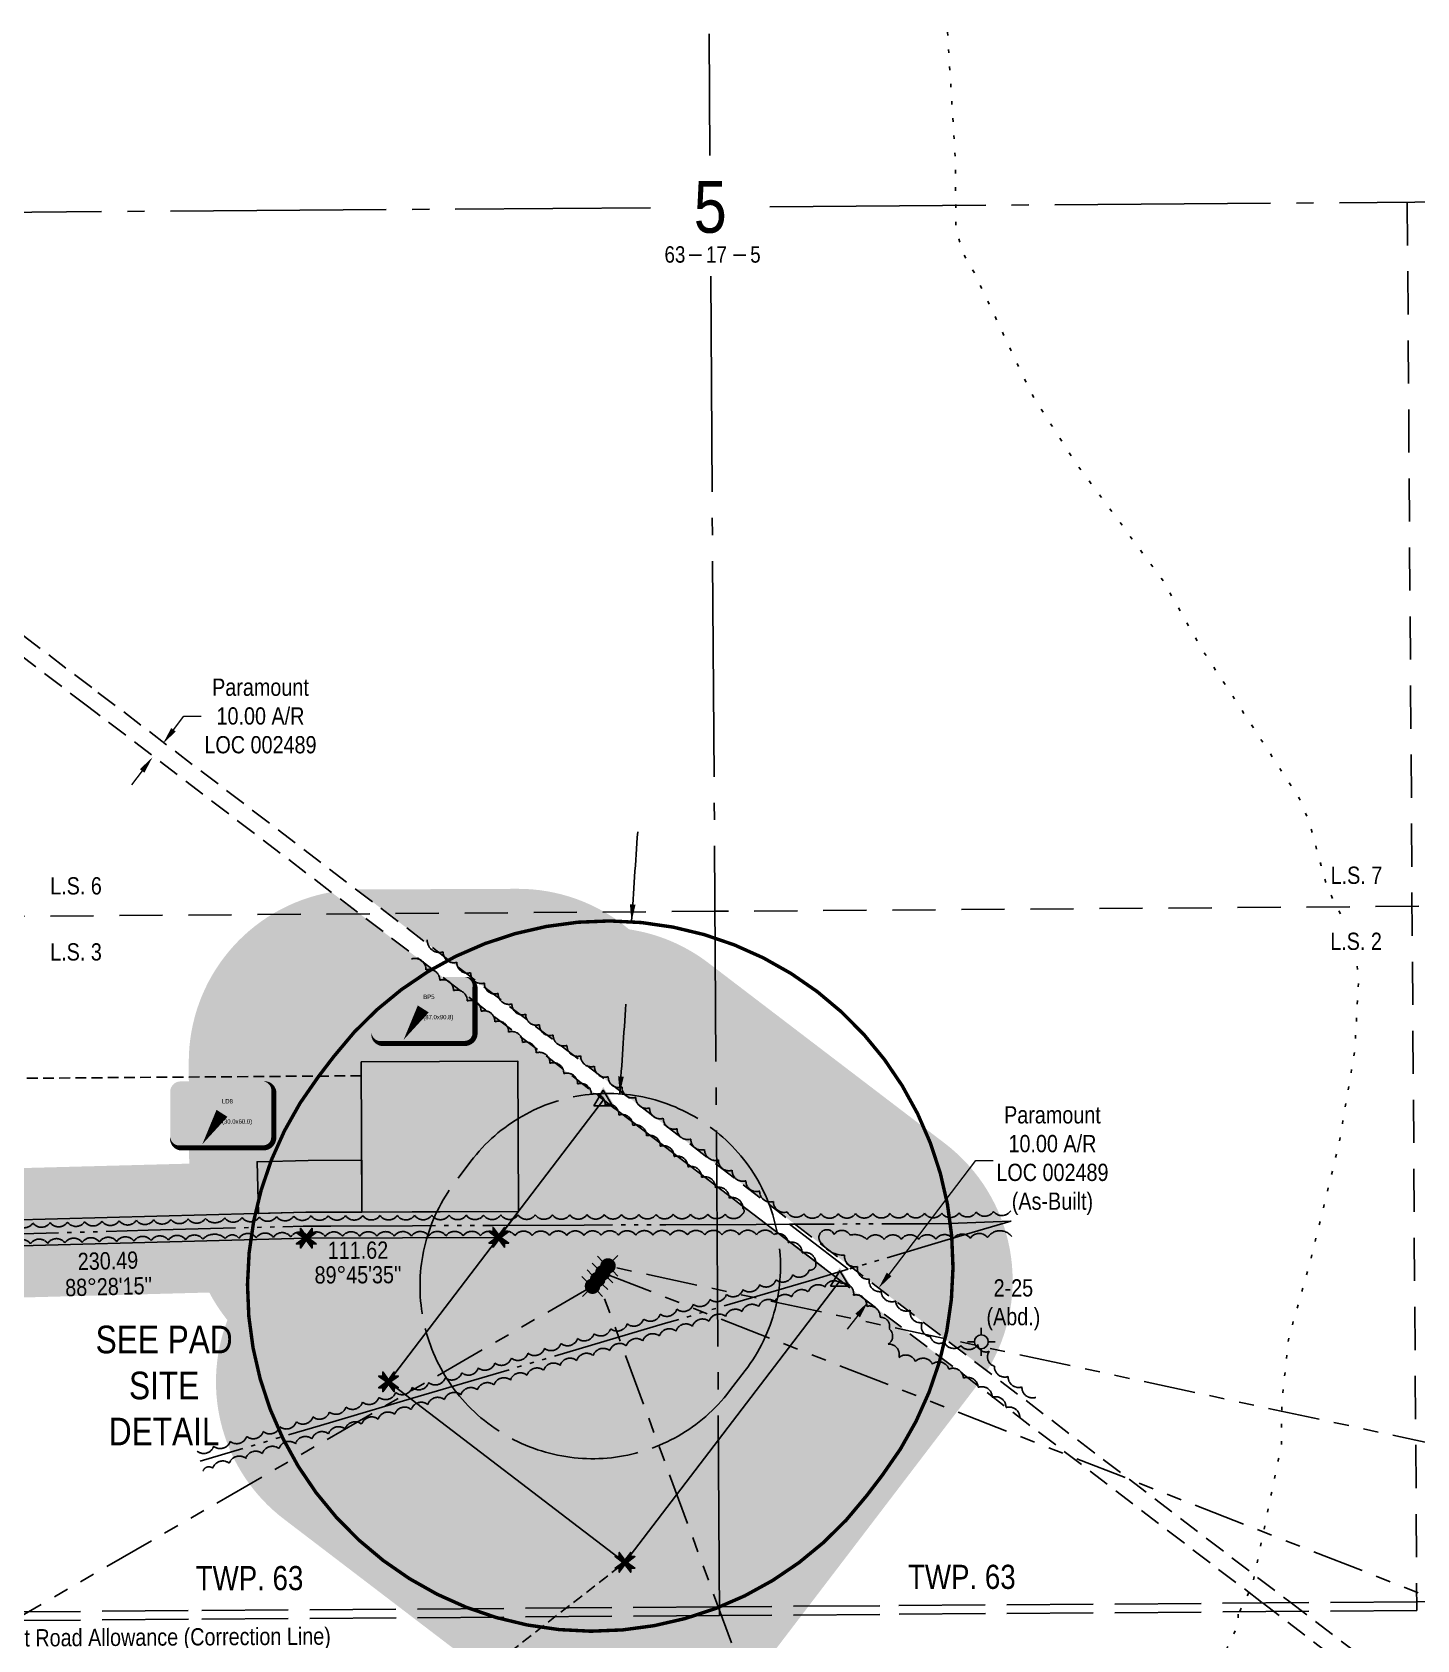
# Model space of a CAD drawing. Extents: x 522868 to 559106, y 6019929 to 6031707.
# Drawn here: x 529831 to 530634, y 6029706 to 6030638 of the extents above; entities that cross this region are included whole.
import ezdxf
from ezdxf.enums import TextEntityAlignment as Align

# ---------------------------------------------------------------- set-up
doc = ezdxf.new("R2018")
doc.units = 0
doc.header["$LTSCALE"] = 5
doc.header["$PDSIZE"] = 0.5
for name, pattern in [('0', [1, 1, 0]), ('foc-ACCESSROAD', [3.75, 2.5, -1.25]), ('foc-BUFFER', [16.75, 15, -1.75]), ('foc-DRILLPATH', [14.75, 6, -1.75, 1.75, -1.75, 1.75, -1.75]), ('foc-LSD', [8, 5, -3]), ('foc-QUARTERLINE', [33, 25, -3, 2, -3]), ('foc-SEISMIC', [20.5, 15, -1, 0.5, -1, 0.5, -1, 0.5, -1]), ('foc-TIELINE', [1.875, 1.25, -0.625]), ('foc-UNSURVEYED', [12.5, 10, -2.5]), ('foc-WHEELTRACKS', [2, 0.4, -1.6])]:
    doc.linetypes.add(name, pattern=pattern)
doc.layers.get('Defpoints').update_dxf_attribs({"color": 9})
for name, color, linetype in [('10', 1, 'Continuous'), ('9', 3, 'Continuous'), ('ABADATA-DRILL-T', 8, 'Continuous'), ('AS-SEISMIC', 224, 'foc-SEISMIC'), ('AUX-BUFFER', 7, 'foc-BUFFER'), ('D-TXT', 6, 'Continuous'), ('F-AR', 190, 'foc-ACCESSROAD'), ('L-BD', 7, 'Continuous'), ('L-DETAIL-T', 3, 'Continuous'), ('L-MON', 1, 'Continuous'), ('L-ROAD-T', 7, 'Continuous'), ('L-SECLBL', 7, 'Continuous'), ('L-SECQ', 8, 'foc-QUARTERLINE'), ('L-SECTION-LSD', 7, 'foc-LSD'), ('L-TIE', 7, 'foc-TIELINE'), ('L-USEC', 7, 'foc-UNSURVEYED'), ('P-BUFFER-H 30m', 51, 'Continuous'), ('P-PDRILLPATH', 12, 'foc-DRILLPATH'), ('P-PROPOSED', 10, 'Continuous'), ('P-PROPOSED-H', 21, 'Continuous'), ('P-TEMP-BLOCKS', 250, 'Continuous'), ('P-TEMP-H', 41, 'Continuous'), ('P-TEMP_WORKSPACE', 46, 'Continuous'), ('T-BUSH', 110, '0'), ('T-TIE', 201, 'foc-TIELINE'), ('T-WATER-P3', 160, 'foc-WHEELTRACKS')]:
    doc.layers.add(name, color=color, linetype=linetype)
doc.layers.add('F-AR-T', color=190, linetype='Continuous', lineweight=9)
doc.styles.add('100L', font='ARIALN.TTF', dxfattribs={"height": 11})
doc.styles.add('80CG', font='ARIALN.TTF', dxfattribs={"height": 10})
doc.styles.add('80L', font='ARIALN.TTF', dxfattribs={"height": 10})
doc.styles.add('SIMPLEX', font='ARIALN.TTF')
doc.styles.get("Standard").update_dxf_attribs({"font": 'ARIALN.TTF'})
doc.dimstyles.new('CG2011', dxfattribs={"dimscale": 5, "dimtxt": 9, "dimasz": 2, "dimexe": 0.2, "dimexo": 0.0625, "dimgap": 0.5, "dimtad": 0, "dimtih": 1, "dimtoh": 1, "dimzin": 0, "dimdsep": 46, "dimtxsty": '80CG', "dimcen": 0.1, "dimse1": 1, "dimse2": 1, "dimclrd": 256, "dimclrt": 256, "dimaunit": 1, "dimadec": 4, "dimazin": 0, "dimtfac": 0.06, "dimtofl": 0, "dimtmove": 0, "dimatfit": 1, "dimfxl": 0.2, "dimtolj": 1, "dimtzin": 0, "dimlwd": -1, "dimarcsym": 0})
doc.dimstyles.new('Compass 5 000', dxfattribs={"dimscale": 5, "dimtxt": 9, "dimasz": 2, "dimexe": 0.2, "dimexo": 0.0625, "dimgap": 0.5, "dimtad": 0, "dimtih": 1, "dimtoh": 1, "dimzin": 0, "dimdsep": 46, "dimtxsty": '80CG', "dimcen": 0.1, "dimse1": 1, "dimse2": 1, "dimclrd": 256, "dimclrt": 256, "dimaunit": 1, "dimadec": 4, "dimazin": 0, "dimtfac": 0.06, "dimtofl": 0, "dimtmove": 0, "dimatfit": 1, "dimfxl": 0.2, "dimtolj": 1, "dimtzin": 0, "dimlwd": -1, "dimarcsym": 0})

# ---------------------------------------------------------------- blocks, each defined once
blk = doc.blocks.new('TEMP')
h = blk.add_hatch(color=255)
h.dxf.hatch_style = 1
h.paths.add_polyline_path([(0, 0.25), (-0.67, 1.15), (-0.67, 0.67), (-1.15, 0.67), (-0.25, 0), (-1.15, -0.67), (-0.67, -0.67), (-0.67, -1.15), (0, -0.25), (0.67, -1.15), (0.67, -0.67), (1.15, -0.67), (0.25, 0), (1.15, 0.67), (0.67, 0.67), (0.67, 1.15)])
h.paths.add_polyline_path([(0.57, 0.85), (0.57, 0.57), (0.85, 0.57), (0.08, 0), (0.85, -0.57), (0.57, -0.57), (0.57, -0.85), (0, -0.08), (-0.57, -0.85), (-0.57, -0.57), (-0.85, -0.57), (-0.08, 0), (-0.85, 0.57), (-0.57, 0.57), (-0.57, 0.85), (0, 0.08)], flags=16)
h = blk.add_hatch(color=1)
h.dxf.hatch_style = 1
h.paths.add_polyline_path([(0, 0.08), (-0.57, 0.85), (-0.57, 0.57), (-0.85, 0.57), (-0.08, 0), (-0.85, -0.57), (-0.57, -0.57), (-0.57, -0.85), (0, -0.08), (0.57, -0.85), (0.57, -0.57), (0.85, -0.57), (0.08, 0), (0.85, 0.57), (0.57, 0.57), (0.57, 0.85)])
at = {"color": 1}
for p, q in [((-0.08, 0), (0.08, 0)), ((0, 0.08), (0, -0.08))]:
    blk.add_line(p, q, dxfattribs=at)
at = {"color": 255, "flags": 128}
blk.add_lwpolyline([(-0.25, 0), (-1.15, 0.67), (-0.67, 0.67), (-0.67, 1.15), (0, 0.25), (0.67, 1.15), (0.67, 0.67), (1.15, 0.67), (0.25, 0), (1.15, -0.67), (0.67, -0.67), (0.67, -1.15), (0, -0.25), (-0.67, -1.15), (-0.67, -0.67), (-1.15, -0.67)], close=True, dxfattribs=at)
at = {"color": 1, "flags": 128}
blk.add_lwpolyline([(-0.08, 0), (-0.85, 0.57), (-0.57, 0.57), (-0.57, 0.85), (0, 0.08), (0.57, 0.85), (0.57, 0.57), (0.85, 0.57), (0.08, 0), (0.85, -0.57), (0.57, -0.57), (0.57, -0.85), (0, -0.08), (-0.57, -0.85), (-0.57, -0.57), (-0.85, -0.57)], close=True, dxfattribs=at)
blk = doc.blocks.new('L-SECLBL')
at = {"layer": '9', "color": 7}
for p, q in [((-5.08, -27.83), (-12.29, -27.83)), ((20.7, -27.83), (13.5, -27.83))]:
    blk.add_line(p, q, dxfattribs=at)
at = {"layer": '10', "color": 2, "style": 'SIMPLEX'}
blk.add_attdef('SEC', text='', height=30, dxfattribs=at).set_placement((0, 0), align=Align.MIDDLE)
at = {"layer": '10', "color": 5, "style": '80L'}
blk.add_attdef('TWP', text='', height=9.5, dxfattribs=at).set_placement((-14.43, -27.37), align=Align.MIDDLE_RIGHT)
blk.add_attdef('RGE', text='', height=9.5, dxfattribs=at).set_placement((3.62, -27.37), align=Align.MIDDLE_CENTER)
blk.add_attdef('MER', text='', height=9.5, dxfattribs=at).set_placement((23.17, -27.37), align=Align.MIDDLE_LEFT)
blk = doc.blocks.new('*D46')
at = {"layer": 'Defpoints', "color": 0, "transparency": 16777216}
for p in [(529906.7, 6030225.91), (529907.1, 6030225.6), (529900.64, 6030217.95)]:
    blk.add_point(p, dxfattribs=at)
at = {"layer": 'F-AR-T', "transparency": 16777216}
for p, q in [((529913.17, 6030233.55), (529919.23, 6030241.5)), ((529919.23, 6030241.5), (529929.23, 6030241.5)), ((529894.96, 6030209.7), (529888.9, 6030201.75))]:
    blk.add_line(p, q, dxfattribs=at)
for points in [[(529911.84, 6030234.57), (529914.49, 6030232.54), (529907.1, 6030225.6)], [(529893.64, 6030210.72), (529896.29, 6030208.69), (529901.03, 6030217.65)]]:
    blk.add_solid(points, dxfattribs=at)
at = {"layer": 'F-AR-T', "transparency": 16777216, "insert": (529963.55, 6030241.5), "char_height": 10, "attachment_point": 5, "style": '80CG'}
blk.add_mtext('\\A1;Paramount\\P10.00 A/R^JLOC 002489', dxfattribs=at)
blk = doc.blocks.new('*D47')
at = {"layer": 'Defpoints', "color": 0, "transparency": 16777216}
for p in [(530321.67, 6029910.08), (530460.48, 6029804.14), (530454.41, 6029796.19)]:
    blk.add_point(p, dxfattribs=at)
at = {"layer": 'F-AR-T', "transparency": 16777216}
for p, q in [((530327.74, 6029918.03), (530378.07, 6029983.97)), ((530378.07, 6029983.97), (530388.07, 6029983.97)), ((530309.54, 6029894.18), (530303.47, 6029886.23))]:
    blk.add_line(p, q, dxfattribs=at)
for points in [[(530326.41, 6029919.04), (530329.06, 6029917.02), (530321.67, 6029910.08)], [(530308.21, 6029895.19), (530310.86, 6029893.17), (530315.6, 6029902.13)]]:
    blk.add_solid(points, dxfattribs=at)
at = {"layer": 'F-AR-T', "transparency": 16777216, "insert": (530422.38, 6029983.97), "char_height": 10, "width": 579.4117, "attachment_point": 5, "style": '80CG'}
blk.add_mtext('\\A1;Paramount\\P10.00 A/R^JLOC 002489\\P(As-Built)', dxfattribs=at)
blk = doc.blocks.new('*U53')
h = blk.add_hatch(color=191)
edge = h.paths.add_edge_path()
edge.add_line((-24, -20), (24, -20))
edge.add_arc((24, -14), 6, 270, 360)
edge.add_line((30, -14), (30, 12.5))
edge.add_arc((24, 12.5), 6, 0, 90)
edge.add_line((24, 18.5), (-24, 18.5))
edge.add_arc((-24, 12.5), 6, 90, 180)
edge.add_line((-30, 12.5), (-30, -14))
edge.add_arc((-24, -14), 6, 180, 270)
at = {"color": 250, "flags": 128}
blk.add_lwpolyline([(-24, -20, 3, 3, 0), (24, -20, 3, 3, 0.414214), (30, -14, 3, 3, 0), (30, 12.5, 3, 0, 0.414214), (24, 18.5, 0, 0, 0), (-24, 18.5, 0, 0, 0.414214), (-30, 12.5, 0, 0, 0), (-30, -14, 0, 3, 0.414214)], format="xyseb", close=True, dxfattribs=at)
at = {"flags": 128}
blk.add_lwpolyline([(-11.38, -17.89, 0, 7.5, 0), (0, 0, 0, 0, 0)], format="xyseb", dxfattribs=at)
at = {"color": 250, "lineweight": 30, "flags": 104}
blk.add_attdef('TEMP_AREA_W1', text='', height=12, dxfattribs=at).set_placement((0, 8.26), align=Align.MIDDLE_CENTER)
blk.add_attdef('ENTER_TEXT', text='', height=9, dxfattribs=at).set_placement((0, -3.47), align=Align.TOP_CENTER)
blk = doc.blocks.new('WC')
at = {"layer": 'L-MON'}
h = blk.add_hatch(color=255, dxfattribs=at)
h.dxf.hatch_style = 1
edge = h.paths.add_edge_path()
edge.add_arc((0, 0), 0.9, 0, 360)
at = {"layer": 'L-MON', "color": 240, "flags": 128}
for points in [[(-0.62, 0.5), (-1.23, 1.12)], [(0.52, 0.61), (1.13, 1.21)], [(-1.18, -1.18), (-0.56, -0.57)], [(1.16, -1.18), (0.56, -0.57)]]:
    blk.add_lwpolyline(points, dxfattribs=at)
at = {"layer": 'L-MON', "color": 240}
for radius in [0.8, 0.373]:
    blk.add_circle((0, 0), radius, dxfattribs=at)
blk = doc.blocks.new('GABD')
for p, q in [((-0.81, 0), (-1.62, 0)), ((0, 0.81), (0, 1.62)), ((1.62, 0), (0.81, 0)), ((0, -0.81), (0, -1.62))]:
    blk.add_line(p, q)
blk.add_circle((0, 0), 0.8)
blk = doc.blocks.new('TRIA')
blk.add_hatch(color=255).paths.add_polyline_path([(-0.04, 1.52), (-1.47, -0.87), (1.39, -0.87)])
blk = doc.blocks.new('TRIAA')
blk.add_blockref('TRIA', (0, 0))
blk = doc.blocks.new('TRIB')
at = {"color": 1}
blk.add_lwpolyline([(-1.12, -0.67), (-0.04, 1.13), (1.04, -0.67)], close=True, dxfattribs=at)
blk = doc.blocks.new('TRIBB')
blk.add_blockref('TRIB', (0, 0))
blk = doc.blocks.new('TRICC')
for name in ['TRIAA', 'TRIBB']:
    blk.add_blockref(name, (0, 0))
blk = doc.blocks.new('plspike')
blk.add_blockref('TRICC', (0, 0))

msp = doc.modelspace()

# ---------------------------------------------------------------- hatches: boundary and pattern name
at = {"layer": 'P-BUFFER-H 30m'}
h = msp.add_hatch(color=256, dxfattribs=at)
h.dxf.hatch_style = 1
edge = h.paths.add_edge_path()
edge.add_line((530019.053, 6030141.032), (530112.328, 6030141.423))
edge.add_arc((530112.747, 6030041.476), 99.947, 49.894623, 90.240345, ccw=False)
edge.add_arc((530162.374, 6030019.071), 99.947, 52.649407, 81.508403, ccw=False)
edge.add_line((530223.011, 6030098.522), (530360.025, 6029993.954))
edge.add_arc((530299.388, 6029914.502), 99.947, -31.607003, 52.649407, ccw=False)
edge.add_line((530384.51, 6029862.121), (530019.053, 6030141.032))
h = msp.add_hatch(color=256, dxfattribs=at)
h.dxf.hatch_style = 1
edge = h.paths.add_edge_path()
edge.add_line((530037.721, 6029855.74), (530101.633, 6029939.483))
edge.add_line((530101.633, 6029939.483), (529990.072, 6029939.015))
edge.add_line((529990.072, 6029939.015), (529759.783, 6029932.865))
edge.add_line((529759.783, 6029932.865), (529630.681, 6029931.366))
edge.add_line((529630.681, 6029931.366), (529420.304, 6029931.53))
edge.add_line((529420.304, 6029931.53), (529420.302, 6029929.032))
edge.add_line((529420.302, 6029929.032), (529405.31, 6029929.043))
edge.add_line((529405.31, 6029929.043), (529405.312, 6029931.542))
edge.add_line((529405.312, 6029931.542), (529399.883, 6029931.546))
edge.add_line((529399.883, 6029931.546), (529218.86, 6029933.182))
edge.add_line((529218.86, 6029933.182), (529099.309, 6029943.141))
edge.add_line((529099.309, 6029943.141), (529050.229, 6029948.148))
edge.add_line((529050.229, 6029948.148), (529050.698, 6029881.347))
edge.add_arc((529116.271, 6029956.776), 99.947, 228.99841, 265.238314)
edge.add_line((529107.974, 6029857.174), (529207.577, 6029848.877))
edge.add_arc((529215.873, 6029948.479), 99.947, 265.238314, 332.560471)
edge.add_line((529304.576, 6029902.422), (529393.182, 6029901.621))
edge.add_arc((529405.31, 6029929.043), 29.984, 246.141333, 269.955188)
edge.add_line((529405.287, 6029899.059), (529420.279, 6029899.047))
edge.add_arc((529420.302, 6029929.032), 29.984, 269.955188, 293.511652)
edge.add_line((529432.264, 6029901.537), (529630.657, 6029901.382))
edge.add_arc((529630.681, 6029931.366), 29.984, 269.955188, 270.665299)
edge.add_line((529631.029, 6029901.384), (529760.131, 6029902.883))
edge.add_arc((529759.783, 6029932.865), 29.984, 270.665299, 271.5297)
edge.add_line((529760.583, 6029902.891), (529933.908, 6029907.52))
edge.add_arc((530022.315, 6029954.142), 99.947, 207.805253, 218.783358)
edge.add_arc((530037.721, 6029855.74), 99.947, 159.012871, 232.649407)
edge.add_line((529977.084, 6029776.289), (530114.099, 6029671.72))
edge.add_arc((530174.736, 6029751.172), 99.947, 232.649407, 322.649407)
edge.add_line((530254.188, 6029690.535), (530378.84, 6029853.865))
edge.add_line((530378.84, 6029853.865), (530299.388, 6029914.501))
edge.add_line((530299.388, 6029914.501), (530174.736, 6029751.172))
edge.add_line((530174.736, 6029751.172), (530037.721, 6029855.74))
h.paths.add_polyline_path([(529116.271, 6029956.776), (529122.826, 6030035.462), (529222.428, 6030027.165), (529215.873, 6029948.479)])
edge = h.paths.add_edge_path()
edge.add_line((530112.747, 6030041.476), (530113.112, 6029954.523))
edge.add_line((530113.112, 6029954.523), (530162.373, 6030019.069))
edge.add_line((530162.373, 6030019.069), (530004.551, 6030139.517))
edge.add_arc((530021.951, 6030041.096), 99.947, 100.025801, 180.240345)
edge.add_line((529922.004, 6030040.676), (529922.25, 6029982.196))
edge.add_line((529922.25, 6029982.196), (529758.921, 6029977.834))
edge.add_line((529758.921, 6029977.834), (529630.437, 6029976.342))
edge.add_line((529630.437, 6029976.342), (529432.323, 6029976.497))
edge.add_arc((529420.318, 6029949.021), 29.984, 66.398723, 89.955188)
edge.add_line((529420.341, 6029979.005), (529405.349, 6029979.017))
edge.add_arc((529405.326, 6029949.033), 29.984, 89.955188, 113.249186)
edge.add_line((529393.49, 6029976.582), (529318.564, 6029977.259))
edge.add_line((529318.564, 6029977.259), (529322.03, 6030018.868))
edge.add_arc((529222.428, 6030027.165), 99.947, 355.238314, 445.238314)
edge.add_line((529230.725, 6030126.767), (529131.122, 6030135.064))
edge.add_arc((529122.826, 6030035.462), 99.947, 85.238314, 137.494521)
edge.add_line((529049.143, 6030102.992), (529050.123, 6029963.229))
edge.add_line((529050.123, 6029963.229), (529100.692, 6029958.07))
edge.add_line((529100.692, 6029958.07), (529219.551, 6029948.169))
edge.add_line((529219.551, 6029948.169), (529399.956, 6029946.538))
edge.add_line((529399.956, 6029946.538), (529405.324, 6029946.534))
edge.add_line((529405.324, 6029946.534), (529405.326, 6029949.033))
edge.add_line((529405.326, 6029949.033), (529420.318, 6029949.021))
edge.add_line((529420.318, 6029949.021), (529420.316, 6029946.522))
edge.add_line((529420.316, 6029946.522), (529630.599, 6029946.358))
edge.add_line((529630.599, 6029946.358), (529759.496, 6029947.855))
edge.add_line((529759.496, 6029947.855), (529989.84, 6029954.006))
edge.add_line((529989.84, 6029954.006), (530022.315, 6029954.142))
edge.add_line((530022.315, 6029954.142), (530021.951, 6030041.096))
edge.add_line((530021.951, 6030041.096), (530112.747, 6030041.476))
at = {"layer": 'P-PROPOSED-H', "linetype": 'Continuous'}
h = msp.add_hatch(color=256, dxfattribs=at)
h.dxf.hatch_style = 1
h.paths.add_polyline_path([(527339.629, 6029649.96), (527327.38, 6029641.315), (527325.939, 6029643.357), (527283.046, 6029613.087), (527170.229, 6029533.56), (527171.674, 6029531.511), (527159.42, 6029522.873), (527157.976, 6029524.922), (526897.098, 6029341.024), (526884.797, 6029317.394), (526883.638, 6028956.14), (526872.377, 6028956.133), (526868.646, 6028956.312), (526869.878, 6029340.178), (527149.338, 6029537.176), (527147.909, 6029539.202), (527160.158, 6029547.846), (527161.591, 6029545.814), (527274.408, 6029625.341), (527317.295, 6029655.606), (527315.854, 6029657.648), (527328.104, 6029666.292), (527329.544, 6029664.25), (527867.649, 6030043.994), (528076.933, 6030043.994), (528160.432, 6030039.117), (528416.759, 6030016.611), (528499.025, 6030010.008), (528499.224, 6030012.499), (528514.164, 6030011.302), (528513.965, 6030008.809), (528643.985, 6029998.374), (528689.699, 6029994.705), (528689.898, 6029997.196), (528704.843, 6029995.997), (528704.643, 6029993.506), (528932.963, 6029975.182), (529100.692, 6029958.07), (529219.551, 6029948.169), (529399.956, 6029946.538), (529405.324, 6029946.534), (529405.326, 6029949.033), (529420.318, 6029949.021), (529420.316, 6029946.522), (529630.599, 6029946.358), (529759.496, 6029947.855), (529989.84, 6029954.006), (530113.112, 6029954.523), (530101.633, 6029939.483), (529990.072, 6029939.015), (529759.783, 6029932.865), (529630.681, 6029931.366), (529420.304, 6029931.53), (529420.302, 6029929.032), (529405.31, 6029929.043), (529405.312, 6029931.542), (529399.883, 6029931.546), (529218.86, 6029933.182), (529099.309, 6029943.141), (528931.603, 6029960.251), (528703.443, 6029978.562), (528703.243, 6029976.071), (528688.299, 6029977.271), (528688.499, 6029979.761), (528642.785, 6029983.43), (528512.769, 6029993.865), (528512.57, 6029991.376), (528497.625, 6029992.574), (528497.825, 6029995.064), (528415.504, 6030001.671), (528159.339, 6030024.163), (528076.495, 6030029.002), (527887.398, 6030029.002), (527860.157, 6030020.358), (527338.188, 6029652.001)])
h = msp.add_hatch(color=256, dxfattribs=at)
h.dxf.hatch_style = 1
h.paths.add_polyline_path([(530299.388, 6029914.502), (530174.736, 6029751.172), (530037.721, 6029855.74), (530162.374, 6030019.071)])
at = {"layer": 'P-TEMP-H'}
h = msp.add_hatch(color=256, dxfattribs=at)
h.dxf.hatch_style = 1
h.paths.add_polyline_path([(530021.951, 6030041.096), (530112.747, 6030041.476), (530113.112, 6029954.523), (530022.315, 6029954.142)])
h = msp.add_hatch(color=256, dxfattribs=at)
h.dxf.hatch_style = 1
h.paths.add_polyline_path([(530022.193, 6029984.126), (529991.097, 6029984), (529961.557, 6029983.245), (529962.357, 6029953.272), (529989.84, 6029954.006), (530022.315, 6029954.142)])

# ---------------------------------------------------------------- linework, layer by layer
at = {"layer": 'AS-SEISMIC', "flags": 128}
for points in [[(530051.581, 6029946.24), (530004.361, 6029946.054), (529998.408, 6029946.031), (529990.038, 6029945.998), (529988.369, 6029945.952), (529952.869, 6029945.004), (529898.46, 6029943.552), (529855.521, 6029942.405), (529798.513, 6029940.882), (529758.173, 6029939.805), (529712.298, 6029938.58), (529698.566, 6029938.535), (529659.625, 6029938.407), (529598.618, 6029938.206), (529560.005, 6029938.079), (529498.671, 6029937.877), (529474.876, 6029937.799), (529460.206, 6029937.932), (529398.724, 6029938.487), (529359.347, 6029938.844), (529298.777, 6029939.391), (529258.488, 6029939.755), (529218.024, 6029940.121), (529198.829, 6029941.71), (529152.771, 6029945.524), (529101.622, 6029949.759), (529098.882, 6029950.045), (529050.18, 6029955.124)], [(530269.964, 6029947.097), (530250.694, 6029947.021), (530198.303, 6029946.815), (530151.138, 6029946.631), (530098.355, 6029946.423), (530051.581, 6029946.24)], [(530398.473, 6029948.933), (530398.197, 6029948.922), (530362.694, 6029947.461), (530350.251, 6029947.412), (530298.25, 6029947.208), (530269.964, 6029947.097)], [(530304.123, 6029921.007), (530298.25, 6029925.493), (530269.964, 6029947.097)], [(530398.473, 6029948.933), (530398.197, 6029948.851), (530360.091, 6029937.572), (530304.123, 6029921.007)], [(530304.123, 6029921.007), (530298.25, 6029919.268), (530282.97, 6029914.745), (530231.349, 6029899.466), (530205.85, 6029891.918), (530198.302, 6029889.684), (530128.729, 6029869.091), (530098.355, 6029860.101), (530051.61, 6029846.264)], [(530051.61, 6029846.264), (529998.408, 6029830.517), (529974.489, 6029823.437), (529928.548, 6029809.839)]]:
    msp.add_lwpolyline(points, dxfattribs=at)
at = {"layer": 'AUX-BUFFER', "color": 251, "linetype": 'foc-BUFFER', "flags": 128}
msp.add_lwpolyline([(530244.333, 6029862.281, 1), (530085.43, 6029983.555), (530076.475, 6029971.822, 1), (530235.379, 6029850.548)], format="xyb", close=True, dxfattribs=at)
at = {"layer": 'F-AR'}
for points in [[(531489.765, 6029007.427), (530984.517, 6029391.628), (530754.564, 6029567.123), (530724.248, 6029590.26), (530583.557, 6029697.63), (530543.523, 6029728.179), (530228.344, 6029968.723), (529863.337, 6030247.287), (529670.688, 6030393.78), (529493.804, 6030531.615), (529426.561, 6030584.017), (529396.248, 6030607.639), (529365.87, 6030631.311)], [(529382.039, 6030631.416), (529396.165, 6030620.407), (529426.478, 6030596.782), (529509.947, 6030531.729), (529676.749, 6030401.738), (529869.398, 6030255.245), (530228.259, 6029981.371), (530559.858, 6029728.295), (530599.887, 6029697.751), (530724.163, 6029602.909), (530754.479, 6029579.772), (530978.738, 6029408.621), (530990.579, 6029399.585), (530991.629, 6029398.786), (531494.38, 6029016.484)]]:
    msp.add_lwpolyline(points, dxfattribs=at)
at = {"layer": 'L-SECQ', "flags": 128}
for points in [[(530223.455, 6030636.85), (530223.927, 6030566.279)], [(530258.721, 6030536.543), (531031.824, 6030542.069)], [(529416.445, 6030530.522), (530189.477, 6030536.048)], [(530224.395, 6030496.318), (530229.581, 6029720.496)]]:
    msp.add_lwpolyline(points, dxfattribs=at)
at = {"layer": 'L-SECTION-LSD', "flags": 128}
for points in [[(530627.976, 6030539.182), (530633.503, 6029723.263)], [(531034.623, 6030134.111), (530226.854, 6030128.396)], [(530226.854, 6030128.396), (529419.098, 6030122.555)]]:
    msp.add_lwpolyline(points, dxfattribs=at)
at = {"layer": 'L-USEC'}
for p, q in [((529921.751, 6029723.205), (529825.622, 6029722.517)), ((530229.548, 6029725.405), (529921.751, 6029723.205)), ((530322.32, 6029726.068), (530229.548, 6029725.405)), ((530633.468, 6029728.293), (530322.32, 6029726.068)), ((530633.504, 6029723.266), (530322.356, 6029721.041)), ((530722.89, 6029728.933), (530633.468, 6029728.293)), ((529921.787, 6029718.177), (529825.658, 6029717.49)), ((530229.584, 6029720.378), (529921.787, 6029718.177)), ((530322.356, 6029721.041), (530229.584, 6029720.378))]:
    msp.add_line(p, q, dxfattribs=at)
at = {"layer": 'P-PDRILLPATH', "flags": 128}
for points in [[(530161.897, 6029919.007), (530962.092, 6029604.951), (533635.179, 6026596.2)], [(534290.179, 6026601.049), (531617.091, 6029609.801), (530164.881, 6029922.918)], [(530155.927, 6029911.185), (529608.094, 6029594.925), (532267.735, 6026586.051)], [(532940.648, 6026592.78), (530274.968, 6029599.985), (530158.848, 6029915.065)]]:
    msp.add_lwpolyline(points, dxfattribs=at)
at = {"layer": 'P-PROPOSED'}
msp.add_lwpolyline([(530299.388, 6029914.502), (530174.736, 6029751.172), (530037.721, 6029855.74), (530162.374, 6030019.071), (530299.388, 6029914.502)], close=True, dxfattribs=at)
at = {"layer": 'P-PROPOSED', "flags": 128}
msp.add_lwpolyline([(530037.721, 6029855.74), (530162.374, 6030019.071), (530299.388, 6029914.502), (530174.736, 6029751.172)], close=True, dxfattribs=at)
msp.add_lwpolyline([(530037.721, 6029855.74), (530162.374, 6030019.071), (530299.388, 6029914.502), (530174.736, 6029751.172)], close=True, dxfattribs=at)
msp.add_lwpolyline([(528932.963, 6029975.182), (529100.692, 6029958.07), (529219.551, 6029948.169), (529399.956, 6029946.538), (529405.324, 6029946.534), (529405.326, 6029949.033), (529420.318, 6029949.021), (529420.316, 6029946.522), (529630.599, 6029946.358), (529759.496, 6029947.855), (529989.84, 6029954.006), (530113.112, 6029954.523), (530101.633, 6029939.483), (529990.072, 6029939.015), (529759.783, 6029932.865), (529630.681, 6029931.366), (529420.304, 6029931.53), (529420.302, 6029929.032), (529405.31, 6029929.043), (529405.312, 6029931.542), (529399.883, 6029931.546), (529218.86, 6029933.182), (529099.309, 6029943.141), (528931.603, 6029960.251)], dxfattribs=at)
at = {"layer": 'P-TEMP_WORKSPACE'}
for points in [[(530021.951, 6030041.096), (530112.747, 6030041.476), (530113.112, 6029954.523), (530022.315, 6029954.142)], [(530022.193, 6029984.126), (529991.097, 6029984), (529961.557, 6029983.245), (529962.357, 6029953.272), (529989.84, 6029954.006), (530022.315, 6029954.142)]]:
    msp.add_lwpolyline(points, close=True, dxfattribs=at)
at = {"layer": 'T-BUSH', "flags": 128}
for points in [[(530398.23, 6029954.925, -0.5205671), (530388.244, 6029954.514, -0.5205671), (530378.258, 6029954.103, -0.5205671), (530368.271, 6029953.692, -0.5205671), (530358.281, 6029953.44, -0.5205671), (530348.287, 6029953.401, -0.5205671), (530338.292, 6029953.362, -0.5205671), (530328.298, 6029953.323, -0.5205671), (530318.303, 6029953.284, -0.5205671), (530308.308, 6029953.245, -0.5205671), (530298.314, 6029953.205, -0.5205671), (530288.319, 6029953.166, -0.5205671), (530278.324, 6029953.127, -0.5205671), (530268.71, 6029954.23, -0.5205671), (530260.737, 6029960.257, -0.5205671), (530252.763, 6029966.283, -0.5205671), (530244.79, 6029972.31, -0.5205671), (530236.816, 6029978.336, -0.5205671), (530228.843, 6029984.362, -0.5205671), (530220.869, 6029990.389, -0.5205671), (530212.896, 6029996.415, -0.5205671), (530204.922, 6030002.442, -0.5205671), (530196.949, 6030008.468, -0.5205671), (530188.975, 6030014.495, -0.5205671), (530181.002, 6030020.521, -0.5205671), (530173.028, 6030026.548, -0.5205671), (530165.055, 6030032.574, -0.5205671), (530157.081, 6030038.6, -0.5205671), (530149.108, 6030044.627, -0.5205671), (530141.134, 6030050.653, -0.5205671), (530133.161, 6030056.68, -0.5205671), (530125.187, 6030062.706, -0.5205671), (530117.214, 6030068.733, -0.5205671), (530109.24, 6030074.759, -0.5205671), (530101.267, 6030080.785, -0.5205671), (530093.293, 6030086.812, -0.5205671), (530085.32, 6030092.838, -0.5205671), (530077.346, 6030098.865, -0.5205671), (530069.373, 6030104.891, -0.5205671), (530060.199, 6030111.825, -0.5205671)], [(529050.47, 6029961.123, 0.5205671), (529062.802, 6029959.837, 0.5205671), (529072.743, 6029958.8, 0.5205671), (529082.683, 6029957.764, 0.5205671), (529092.624, 6029956.727, 0.5205671), (529102.566, 6029955.698, 0.5205671), (529112.526, 6029954.874, 0.5205671), (529122.487, 6029954.049, 0.5205671), (529132.448, 6029953.224, 0.5205671), (529142.408, 6029952.399, 0.5205671), (529152.369, 6029951.575, 0.5205671), (529162.33, 6029950.75, 0.5205671), (529172.29, 6029949.925, 0.5205671), (529182.251, 6029949.1, 0.5205671), (529192.212, 6029948.275, 0.5205671), (529202.172, 6029947.451, 0.5205671), (529212.133, 6029946.626, 0.5205671), (529222.106, 6029946.081, 0.5205671), (529232.101, 6029945.99, 0.5205671), (529242.095, 6029945.9, 0.5205671), (529252.089, 6029945.81, 0.5205671), (529262.084, 6029945.719, 0.5205671), (529272.078, 6029945.629, 0.5205671), (529282.072, 6029945.539, 0.5205671), (529292.067, 6029945.448, 0.5205671), (529302.061, 6029945.358, 0.5205671), (529312.055, 6029945.268, 0.5205671), (529322.05, 6029945.177, 0.5205671), (529332.044, 6029945.087, 0.5205671), (529342.038, 6029944.997, 0.5205671), (529352.033, 6029944.907, 0.5205671), (529362.027, 6029944.816, 0.5205671), (529372.021, 6029944.726, 0.5205671), (529382.015, 6029944.636, 0.5205671), (529392.01, 6029944.545, 0.5205671), (529402.004, 6029944.455, 0.5205671), (529411.998, 6029944.365, 0.5205671), (529421.993, 6029944.274, 0.5205671), (529431.987, 6029944.184, 0.5205671), (529441.981, 6029944.094, 0.5205671), (529451.976, 6029944.003, 0.5205671), (529461.97, 6029943.913, 0.5205671), (529471.964, 6029943.822, 0.5205671), (529481.959, 6029943.819, 0.5205671), (529491.954, 6029943.852, 0.5205671), (529501.948, 6029943.885, 0.5205671), (529511.943, 6029943.918, 0.5205671), (529521.938, 6029943.95, 0.5205671), (529531.932, 6029943.983, 0.5205671), (529541.927, 6029944.016, 0.5205671), (529551.922, 6029944.049, 0.5205671), (529561.916, 6029944.082, 0.5205671), (529571.911, 6029944.115, 0.5205671), (529581.906, 6029944.148, 0.5205671), (529591.9, 6029944.181, 0.5205671), (529601.895, 6029944.214, 0.5205671), (529611.89, 6029944.247, 0.5205671), (529621.884, 6029944.279, 0.5205671), (529631.879, 6029944.312, 0.5205671), (529641.874, 6029944.345, 0.5205671), (529651.868, 6029944.378, 0.5205671), (529661.863, 6029944.411, 0.5205671), (529671.858, 6029944.444, 0.5205671), (529681.852, 6029944.477, 0.5205671), (529691.847, 6029944.51, 0.5205671), (529701.842, 6029944.543, 0.5205671), (529711.837, 6029944.576, 0.5205671), (529721.828, 6029944.834, 0.5205671), (529731.819, 6029945.1, 0.5205671), (529741.81, 6029945.367, 0.5205671), (529751.801, 6029945.634, 0.5205671), (529761.792, 6029945.901, 0.5205671), (529771.784, 6029946.167, 0.5205671), (529781.775, 6029946.434, 0.5205671), (529791.766, 6029946.701, 0.5205671), (529801.757, 6029946.968, 0.5205671), (529811.748, 6029947.235, 0.5205671), (529821.739, 6029947.502, 0.5205671), (529831.731, 6029947.768, 0.5205671), (529841.722, 6029948.035, 0.5205671), (529851.713, 6029948.302, 0.5205671), (529861.704, 6029948.569, 0.5205671), (529871.695, 6029948.836, 0.5205671), (529881.687, 6029949.103, 0.5205671), (529891.678, 6029949.369, 0.5205671), (529901.669, 6029949.636, 0.5205671), (529911.66, 6029949.903, 0.5205671), (529921.651, 6029950.17, 0.5205671), (529931.642, 6029950.436, 0.4697517), (529942.887, 6029950.737, 0.5205671), (529952.878, 6029951.003, 0.5205671), (529962.869, 6029951.27, 0.5205671), (529972.86, 6029951.537, 0.5205671), (529982.851, 6029951.804, 0.5205671), (529992.844, 6029952.006, 0.5205671), (530002.838, 6029952.045, 0.5205671), (530012.833, 6029952.084, 0.5205671), (530022.827, 6029952.124, 0.5205671), (530032.822, 6029952.163, 0.5205671), (530042.817, 6029952.202, 0.5205671), (530052.811, 6029952.241, 0.5205671), (530062.806, 6029952.281, 0.5205671), (530072.801, 6029952.32, 0.5205671), (530082.795, 6029952.359, 0.5205671), (530092.79, 6029952.398, 0.5205671), (530102.785, 6029952.437, 0.5205671), (530112.779, 6029952.477, 0.5205671), (530122.774, 6029952.516, 0.5205671), (530132.769, 6029952.555, 0.5205671), (530142.763, 6029952.595, 0.5205671), (530152.758, 6029952.634, 0.5205671), (530162.753, 6029952.673, 0.5205671), (530172.747, 6029952.712, 0.5205671), (530182.742, 6029952.751, 0.5205671), (530192.737, 6029952.791, 0.5205671), (530202.731, 6029952.83, 0.5205671), (530212.726, 6029952.869, 0.5205671), (530222.721, 6029952.908, 0.5205671), (530232.715, 6029952.948, 0.5205671), (530242.71, 6029952.987, 0.5205671), (530243.075, 6029956.225, 0.5205671), (530235.09, 6029962.236, 0.5205671), (530227.105, 6029968.247, 0.5205671), (530219.12, 6029974.258, 0.5205671), (530211.135, 6029980.269, 0.5205671), (530203.15, 6029986.281, 0.5205671), (530195.165, 6029992.292, 0.5205671), (530187.18, 6029998.303, 0.5205671), (530179.195, 6030004.314, 0.5205671), (530171.21, 6030010.326, 0.5205671), (530163.225, 6030016.337, 0.5205671), (530155.24, 6030022.348, 0.5205671), (530147.255, 6030028.359, 0.5205671), (530139.27, 6030034.37, 0.5205671), (530131.285, 6030040.382, 0.5205671), (530123.3, 6030046.393, 0.5205671), (530115.315, 6030052.404, 0.5205671), (530107.33, 6030058.415, 0.5205671), (530099.345, 6030064.426, 0.5205671), (530091.36, 6030070.438, 0.5205671), (530083.375, 6030076.449, 0.5205671), (530075.39, 6030082.46, 0.5205671), (530067.405, 6030088.471, 0.5205671), (530059.42, 6030094.482, 0.5205671), (530051.06, 6030100.777)], [(529926.846, 6029815.589, 0.5205671), (529936.429, 6029818.426, 0.5205671), (529946.013, 6029821.262, 0.5205671), (529955.597, 6029824.099, 0.5205671), (529965.181, 6029826.936, 0.5205671), (529974.764, 6029829.772, 0.5205671), (529984.348, 6029832.609, 0.5205671), (529993.932, 6029835.446, 0.5205671), (530003.515, 6029838.283, 0.5205671), (530013.099, 6029841.12, 0.5205671), (530022.683, 6029843.956, 0.5205671), (530032.267, 6029846.793, 0.5205671), (530041.85, 6029849.629, 0.5205671), (530051.434, 6029852.466, 0.5205671), (530061.018, 6029855.303, 0.5205671), (530070.601, 6029858.14, 0.5205671), (530080.185, 6029860.977, 0.5205671), (530089.769, 6029863.813, 0.5205671), (530099.353, 6029866.65, 0.5205671), (530108.936, 6029869.487, 0.5205671), (530118.52, 6029872.323, 0.5205671), (530128.104, 6029875.16, 0.5205671), (530137.687, 6029877.997, 0.5205671), (530147.271, 6029880.833, 0.5205671), (530156.855, 6029883.67, 0.5205671), (530166.439, 6029886.507, 0.5205671), (530176.022, 6029889.343, 0.5205671), (530185.606, 6029892.18, 0.5205671), (530195.19, 6029895.017, 0.5205671), (530204.774, 6029897.853, 0.5205671), (530214.357, 6029900.69, 0.5205671), (530223.941, 6029903.527, 0.5205671), (530233.525, 6029906.364, 0.5205671), (530243.108, 6029909.201, 0.5205671), (530252.692, 6029912.037, 0.5205671), (530262.276, 6029914.874, 0.5205671), (530271.86, 6029917.711, 0.5205671), (530281.443, 6029920.548, 0.5205671), (530285.331, 6029924.413, 0.5205671), (530277.346, 6029930.425, 0.5205671), (530269.361, 6029936.436, 0.5205671), (530260.917, 6029941.065, 0.5205671), (530250.923, 6029941.025, 0.5205671), (530240.928, 6029940.986, 0.5205671), (530230.933, 6029940.947, 0.5205671), (530220.939, 6029940.908, 0.5205671), (530210.944, 6029940.868, 0.5205671), (530200.949, 6029940.829, 0.5205671), (530190.955, 6029940.79, 0.5205671), (530180.96, 6029940.751, 0.5205671), (530170.965, 6029940.711, 0.5205671), (530160.971, 6029940.672, 0.5205671), (530150.976, 6029940.633, 0.5205671), (530140.981, 6029940.594, 0.5205671), (530130.987, 6029940.554, 0.5205671), (530120.992, 6029940.515, 0.5205671), (530110.997, 6029940.476, 0.5205671), (530101.003, 6029940.437, 0.5205671), (530091.008, 6029940.397, 0.5205671), (530081.013, 6029940.358, 0.5205671), (530071.019, 6029940.319, 0.5205671), (530061.024, 6029940.28, 0.5205671), (530051.029, 6029940.241, 0.5205671), (530041.035, 6029940.201, 0.5205671), (530031.04, 6029940.162, 0.5205671), (530021.045, 6029940.123, 0.5205671), (530011.051, 6029940.084, 0.5205671), (530001.056, 6029940.044, 0.5205671), (529991.062, 6029940.005, 0.5205671), (529981.07, 6029939.758, 0.5205671), (529971.079, 6029939.492, 0.5205671), (529961.088, 6029939.225, 0.5205671), (529951.097, 6029938.958, 0.5205671), (529943.207, 6029938.747, 0.4189515), (529930.19, 6029938.4, 0.5205671), (529920.199, 6029938.133, 0.5205671), (529910.207, 6029937.866, 0.5205671), (529900.216, 6029937.599, 0.5205671), (529890.225, 6029937.333, 0.5205671), (529880.234, 6029937.066, 0.5205671), (529870.243, 6029936.799, 0.5205671), (529860.252, 6029936.532, 0.5205671), (529850.26, 6029936.265, 0.5205671), (529840.269, 6029935.999, 0.5205671), (529830.278, 6029935.732, 0.5205671), (529820.287, 6029935.465, 0.5205671), (529810.296, 6029935.198, 0.5205671), (529800.305, 6029934.931, 0.5205671), (529790.313, 6029934.664, 0.5205671), (529780.322, 6029934.397, 0.5205671), (529770.331, 6029934.131, 0.5205671), (529760.34, 6029933.864, 0.5205671), (529750.349, 6029933.597, 0.5205671), (529740.358, 6029933.33, 0.5205671), (529730.366, 6029933.064, 0.5205671), (529720.375, 6029932.797, 0.5205671), (529710.383, 6029932.577, 0.5205671), (529700.389, 6029932.544, 0.5205671), (529690.394, 6029932.511, 0.5205671), (529680.399, 6029932.478, 0.5205671), (529670.405, 6029932.445, 0.5205671), (529660.41, 6029932.413, 0.5205671), (529650.415, 6029932.38, 0.5205671), (529640.421, 6029932.347, 0.5205671), (529630.426, 6029932.314, 0.5205671), (529620.431, 6029932.281, 0.5205671), (529610.437, 6029932.248, 0.5205671), (529600.442, 6029932.215, 0.5205671), (529590.447, 6029932.182, 0.5205671), (529580.453, 6029932.149, 0.5205671), (529570.458, 6029932.116, 0.5205671), (529560.463, 6029932.083, 0.5205671), (529550.469, 6029932.051, 0.5205671), (529540.474, 6029932.018, 0.5205671), (529530.479, 6029931.985, 0.5205671), (529520.485, 6029931.952, 0.5205671), (529510.49, 6029931.919, 0.5205671), (529500.495, 6029931.886, 0.5205671), (529490.501, 6029931.853, 0.5205671), (529480.506, 6029931.821, 0.5205671), (529470.511, 6029931.841, 0.5205671), (529460.517, 6029931.932, 0.5205671), (529450.523, 6029932.022, 0.5205671), (529440.528, 6029932.113, 0.5205671), (529430.534, 6029932.203, 0.5205671), (529420.54, 6029932.293, 0.5205671), (529410.545, 6029932.383, 0.5205671), (529400.551, 6029932.474, 0.5205671), (529390.557, 6029932.564, 0.5205671), (529380.562, 6029932.655, 0.5205671), (529370.568, 6029932.745, 0.5205671), (529360.574, 6029932.835, 0.5205671), (529350.579, 6029932.926, 0.5205671), (529340.585, 6029933.016, 0.5205671), (529330.591, 6029933.106, 0.5205671), (529320.596, 6029933.196, 0.5205671), (529310.602, 6029933.287, 0.5205671), (529300.608, 6029933.377, 0.5205671), (529290.614, 6029933.467, 0.5205671), (529280.619, 6029933.558, 0.5205671), (529270.625, 6029933.648, 0.5205671), (529260.631, 6029933.738, 0.5205671), (529250.636, 6029933.829, 0.5205671), (529240.642, 6029933.919, 0.5205671), (529230.648, 6029934.009, 0.5205671), (529220.653, 6029934.1, 0.5205671), (529210.683, 6029934.711, 0.5205671), (529200.722, 6029935.536, 0.5205671), (529190.761, 6029936.361, 0.5205671), (529180.801, 6029937.186, 0.5205671), (529170.84, 6029938.01, 0.5205671), (529160.879, 6029938.835, 0.5205671), (529150.919, 6029939.66, 0.5205671), (529140.958, 6029940.485, 0.5205671), (529130.998, 6029941.309, 0.5205671), (529121.037, 6029942.134, 0.5205671), (529111.076, 6029942.959, 0.5205671), (529101.116, 6029943.784, 0.5205671), (529091.175, 6029944.82, 0.5205671), (529081.234, 6029945.856, 0.5205671), (529071.293, 6029946.893, 0.5205671), (529061.352, 6029947.929, 0.5205671), (529049.89, 6029949.124)], [(530412.711, 6029846.774, -0.5205671), (530404.726, 6029852.786, -0.5205671), (530396.742, 6029858.798, -0.5205671), (530388.757, 6029864.81, -0.5205671), (530385.822, 6029873.472, -0.5205671), (530379.15, 6029877.381, -0.5205671), (530369.396, 6029876.692, -0.5205671), (530359.649, 6029878.903, -0.5205671), (530351.687, 6029882.019, -0.5205671), (530346.959, 6029890.091, -0.5205671), (530339.992, 6029897.214, -0.5205671), (530331.57, 6029902.597, -0.5205671), (530323.218, 6029908.063, -0.5205671), (530316.342, 6029915.317, -0.5205671), (530309.467, 6029922.571, -0.5205671), (530301.949, 6029929.108, -0.2443439), (530288.972, 6029935.648, -1.3075823), (530295.886, 6029941.161, -0.554353), (530305.151, 6029940.75, -0.2550132), (530314.879, 6029938.278, -0.5205671), (530324.874, 6029938.317, -0.5205671), (530334.868, 6029938.356, -0.5205671), (530344.863, 6029938.396, -0.5205671), (530354.858, 6029938.435, -0.5205671), (530364.851, 6029938.547, -0.5205671), (530374.837, 6029938.958, -0.5205671), (530384.823, 6029939.368, -0.5205671), (530398.837, 6029939.945, -0.5205671)], [(530403.485, 6029834.852, 0.5205671), (530395.494, 6029840.855, 0.5205671), (530387.503, 6029846.858, 0.5205671), (530379.333, 6029852.599, 0.5205671), (530370.842, 6029857.871, 0.5205671), (530362.351, 6029863.144, 0.5205671), (530352.86, 6029866.08, 0.5205671), (530342.978, 6029867.562, 0.5205671), (530333.412, 6029869.795, 0.5205671), (530327.197, 6029877.623, 0.5205671), (530327.84, 6029886.394, 0.5205671), (530322.526, 6029893.174, 0.5205671), (530314.786, 6029899.499, 0.5205671), (530307.159, 6029905.951, 0.5205671), (530299.907, 6029912.828, 0.5205671), (530290.498, 6029910.719, 0.5205671), (530280.914, 6029907.883, 0.5205671), (530271.33, 6029905.046, 0.5205671), (530261.746, 6029902.209, 0.5205671), (530252.163, 6029899.373, 0.5205671), (530242.579, 6029896.536, 0.5205671), (530232.995, 6029893.699, 0.5205671), (530223.412, 6029890.862, 0.5205671), (530213.828, 6029888.026, 0.5205671), (530204.244, 6029885.189, 0.5205671), (530194.661, 6029882.352, 0.5205671), (530185.077, 6029879.515, 0.5205671), (530175.493, 6029876.679, 0.5205671), (530165.909, 6029873.842, 0.5205671), (530156.326, 6029871.005, 0.5205671), (530146.742, 6029868.169, 0.5205671), (530137.158, 6029865.332, 0.5205671), (530127.574, 6029862.495, 0.5205671), (530117.991, 6029859.659, 0.5205671), (530108.407, 6029856.822, 0.5205671), (530098.823, 6029853.985, 0.5205671), (530089.239, 6029851.149, 0.5205671), (530079.656, 6029848.312, 0.5205671), (530070.072, 6029845.475, 0.5205671), (530060.488, 6029842.638, 0.5205671), (530050.905, 6029839.801, 0.5205671), (530041.321, 6029836.965, 0.5205671), (530031.737, 6029834.128, 0.5205671), (530022.153, 6029831.291, 0.5205671), (530012.57, 6029828.455, 0.5205671), (530002.986, 6029825.618, 0.5205671), (529993.402, 6029822.781, 0.5205671), (529983.819, 6029819.944, 0.5205671), (529974.235, 6029817.108, 0.5205671), (529964.651, 6029814.271, 0.5205671), (529955.068, 6029811.434, 0.5205671), (529945.484, 6029808.598, 0.5205671), (529935.9, 6029805.761, 0.5205671), (529930.25, 6029804.088, 0.5205671)]]:
    msp.add_lwpolyline(points, format="xyb", dxfattribs=at)
at = {"layer": 'T-TIE', "flags": 128}
msp.add_lwpolyline([(530021.984, 6030033.103), (529222.428, 6030027.165)], dxfattribs=at)
at = {"layer": 'T-WATER-P3', "flags": 128}
msp.add_lwpolyline([(530530.056, 6029721.11), (530530.111, 6029715.225), (530523.323, 6029701.206), (530520.468, 6029684.184), (530526.139, 6029627.179), (530529.992, 6029610.837), (530548.297, 6029565.197), (530555.732, 6029551.604), (530582.539, 6029516.91), (530602.304, 6029474.676), (530608.259, 6029460.321), (530617.658, 6029427.266), (530618.526, 6029408.209)], dxfattribs=at)

# ---------------------------------------------------------------- block references
at = {"layer": 'ABADATA-DRILL-T', "linetype": 'Continuous', "xscale": 4.997365249999964, "yscale": 4.997365249999964, "zscale": 4.997365249999964}
msp.add_blockref('GABD', (530381.183, 6029878.978), dxfattribs=at)
at = {"layer": 'L-MON'}
for name, p, xscale, yscale, zscale in [('plspike', (530162.374, 6030019.071), 4.999999999999991, 4.999999999999991, 4.999999999999991), ('WC', (530164.881, 6029922.918), 4.997365249999936, 4.997365249999936, 4.997365249999936), ('WC', (530158.912, 6029915.096), 4.997365249999936, 4.997365249999936, 4.997365249999936), ('WC', (530161.897, 6029919.007), 4.997365249999936, 4.997365249999936, 4.997365249999936), ('plspike', (530299.388, 6029914.502), 4.999999999999991, 4.999999999999991, 4.999999999999991), ('WC', (530155.927, 6029911.185), 4.997365249999936, 4.997365249999936, 4.997365249999936), ('TEMP', (530037.721, 6029855.74), 4.997365249999911, 4.997365249999911, 4.997365249999911), ('TEMP', (530174.736, 6029751.172), 4.997365249999911, 4.997365249999911, 4.997365249999911)]:
    msp.add_blockref(name, p, dxfattribs=dict(at, xscale=xscale, yscale=yscale, zscale=zscale))
at = {"layer": 'L-MON', "color": 2, "xscale": 4.997365249999909, "yscale": 4.997365249999909, "zscale": 4.997365249999909}
for p in [(529990.072, 6029939.015), (530101.633, 6029939.483)]:
    msp.add_blockref('TEMP', p, dxfattribs=at)
at = {"layer": 'L-SECLBL', "color": 2, "xscale": 0.99947305, "yscale": 0.99947305, "zscale": 0.99947305}
msp.add_blockref('L-SECLBL', (530224.135, 6030536.296), dxfattribs=at).add_auto_attribs({'SEC': '5', 'TWP': '63', 'RGE': '17', 'MER': '5'})
at = {"layer": 'P-TEMP-BLOCKS'}
ref = msp.add_blockref('*U53', (530057.862, 6030071.821), dxfattribs=at)
lines = msp.add_mtext('BP5', dxfattribs={"layer": '0', "color": 250, "insert": (530057.862, 6030080.086), "char_height": 2.5, "attachment_point": 1})
ref.add_attrib('TEMP_AREA_W1', '', (530057.862, 6030080.086), dxfattribs={"flags": 104}).embed_mtext(lines)
lines = msp.add_mtext('(87.0x90.8)', dxfattribs={"layer": '0', "color": 250, "insert": (530057.865, 6030068.351), "char_height": 2.5, "attachment_point": 1})
ref.add_attrib('ENTER_TEXT', '', (530057.865, 6030068.351), dxfattribs={"flags": 104}).embed_mtext(lines)
ref = msp.add_blockref('*U53', (529941.25, 6030011.334), dxfattribs=at)
lines = msp.add_mtext('LD8', dxfattribs={"layer": '0', "color": 250, "insert": (529941.25, 6030019.599), "char_height": 2.5, "attachment_point": 1})
ref.add_attrib('TEMP_AREA_W1', '', (529941.25, 6030019.599), dxfattribs={"flags": 104}).embed_mtext(lines)
lines = msp.add_mtext('(30.0x60.0)', dxfattribs={"layer": '0', "color": 250, "insert": (529941.253, 6030007.864), "char_height": 2.5, "attachment_point": 1})
ref.add_attrib('ENTER_TEXT', '', (529941.253, 6030007.864), dxfattribs={"flags": 104}).embed_mtext(lines)

# ---------------------------------------------------------------- texts
at = {"layer": 'ABADATA-DRILL-T', "linetype": 'Continuous', "insert": (530384.459, 6029915.209), "char_height": 9.99473, "attachment_point": 1, "style": '80L'}
msp.add_mtext_dynamic_manual_height_columns('\\pxqc;2-25 (Abd.)', width=30.58183, gutter_width=49.974, heights=[0], dxfattribs=at)
at = {"layer": 'D-TXT', "color": 3, "char_height": 13.9926, "attachment_point": 1, "style": '80L'}
for insert in [(530338.723, 6029749.787), (529926.03, 6029749.057)]:
    msp.add_mtext_dynamic_manual_height_columns('TWP. 63', width=101.34197, gutter_width=47.475, heights=[0], dxfattribs=dict(at, insert=insert))
at = {"layer": 'L-BD', "color": 5, "style": '80L'}
for s, rotation, p in [('111.62', 0.2403, (530020.019, 6029932.044)), ('230.49', 1.5297, (529875.194, 6029925.949)), ("89°45'35''", 0.2403, (530020.079, 6029917.802)), ("88°28'15''", 1.5297, (529875.594, 6029910.962))]:
    msp.add_text(s, height=9.9947, rotation=rotation, dxfattribs=at).set_placement(p, align=Align.MIDDLE)
at = {"layer": 'L-DETAIL-T', "insert": (529907.749, 6029853.654), "char_height": 15.99157, "width": 109.41746, "attachment_point": 5, "style": '80CG'}
msp.add_mtext('\\pxqc;SEE PAD SITE DETAIL', dxfattribs=at)

# ---------------------------------------------------------------- dimensions: what is measured, and where the dimension line sits
at = {"layer": 'F-AR-T'}
dim = msp.add_aligned_dim(p1=(529900.636, 6030217.955), p2=(529906.704, 6030225.906), distance=-0.497, text='Paramount\\P10.00 A/R^JLOC 002489', dimstyle='Compass 5 000', dxfattribs=at)
dim.commit()
dim.dimension.update_dxf_attribs({"geometry": '*D46', "text_midpoint": (529963.547, 6030241.504)})
dim = msp.add_linear_dim(base=(530321.673, 6029910.078), p1=(530454.409, 6029796.19), p2=(530460.477, 6029804.142), angle=52.64911, text='Paramount\\P10.00 A/R^JLOC 002489\\P(As-Built)', dimstyle='Compass 5 000', dxfattribs=at)
dim.commit()
dim.dimension.update_dxf_attribs({"geometry": '*D47', "text_midpoint": (530422.384, 6029983.973), "dimtype": 161})

# ---------------------------------------------------------------- leaders
at = {"layer": 'AUX-BUFFER', "path_type": 1}
for points in [[(530178.523, 6030122.347), (530182.082, 6030174.374)], [(530171.702, 6030022.633), (530175.261, 6030074.66)]]:
    msp.add_leader(points, dimstyle='CG2011', override={"dimasz": 2, "dimgap": 0.5, "dimtad": 0}, dxfattribs=at)

# ---------------------------------------------------------------- next in the draw order: texts
at = {"layer": 'L-ROAD-T', "linetype": 'Continuous', "insert": (529860.133, 6029712.627), "char_height": 9.99473, "width": 289.88643, "attachment_point": 2, "rotation": 0.34586, "style": '80L', "bg_fill": 3, "box_fill_scale": 1.15, "bg_fill_color": 256, "bg_fill_true_color": 256, "bg_fill_transparency": 0}
msp.add_mtext('Theoretic Government Road Allowance (Correction Line)', dxfattribs=at)
at = {"layer": 'L-SECTION-LSD', "char_height": 9.99473, "attachment_point": 1, "style": '100L', "bg_fill": 3, "box_fill_scale": 1.5, "bg_fill_color": 256, "bg_fill_transparency": 0}
for s, width, insert in [('\\pxql;L.S. 6', 30.46707, (529841.716, 6030148.137)), ('\\pxqr;L.S. 7', 30.8642, (530582.6, 6030154.278)), ('\\pxql;L.S. 3', 30.35991, (529841.716, 6030109.872)), ('\\pxqr;L.S. 2', 30.63727, (530582.6, 6030116.013))]:
    msp.add_mtext_dynamic_manual_height_columns(s, width=width, gutter_width=54.971, heights=[0], dxfattribs=dict(at, insert=insert))

# ---------------------------------------------------------------- next in the draw order: linework, layer by layer
at = {"layer": 'AUX-BUFFER', "color": 251, "linetype": 'foc-BUFFER', "const_width": 1.999, "flags": 128}
msp.add_lwpolyline([(530005.978, 6030044.192), (529997.023, 6030032.459, 0.4142136), (530034.653, 6029752.281, 0.4142136), (530314.831, 6029789.911), (530323.785, 6029801.644, 0.4142136), (530286.156, 6030081.822, 0.4142136)], format="xyb", close=True, dxfattribs=at)
at = {"layer": 'L-TIE', "flags": 128}
msp.add_lwpolyline([(529057.667, 6028881.294), (530174.736, 6029751.172)], dxfattribs=at)
at = {"layer": 'T-WATER-P3', "flags": 128}
for points in [[(530361.584, 6030637.743), (530366.067, 6030564.829), (530366.449, 6030525.363), (530370.039, 6030510.559), (530377.345, 6030497.885), (530410.178, 6030428.351), (530434.786, 6030389.775), (530486.122, 6030320.37), (530508.717, 6030280.585), (530524.913, 6030256.033), (530565.61, 6030193.509), (530571.437, 6030179.308), (530579.993, 6030147.199), (530585.875, 6030132.816), (530590.915, 6030124.195)], [(530598.945, 6030096.572), (530599.668, 6030086.948), (530597.529, 6030047.55), (530588.352, 6029993.495), (530571.93, 6029926.113), (530559.263, 6029881.337), (530555.242, 6029843.543), (530555.014, 6029819.107), (530538.299, 6029738.163), (530530.056, 6029721.11)]]:
    msp.add_lwpolyline(points, dxfattribs=at)

doc.saveas('drawing.dxf')
